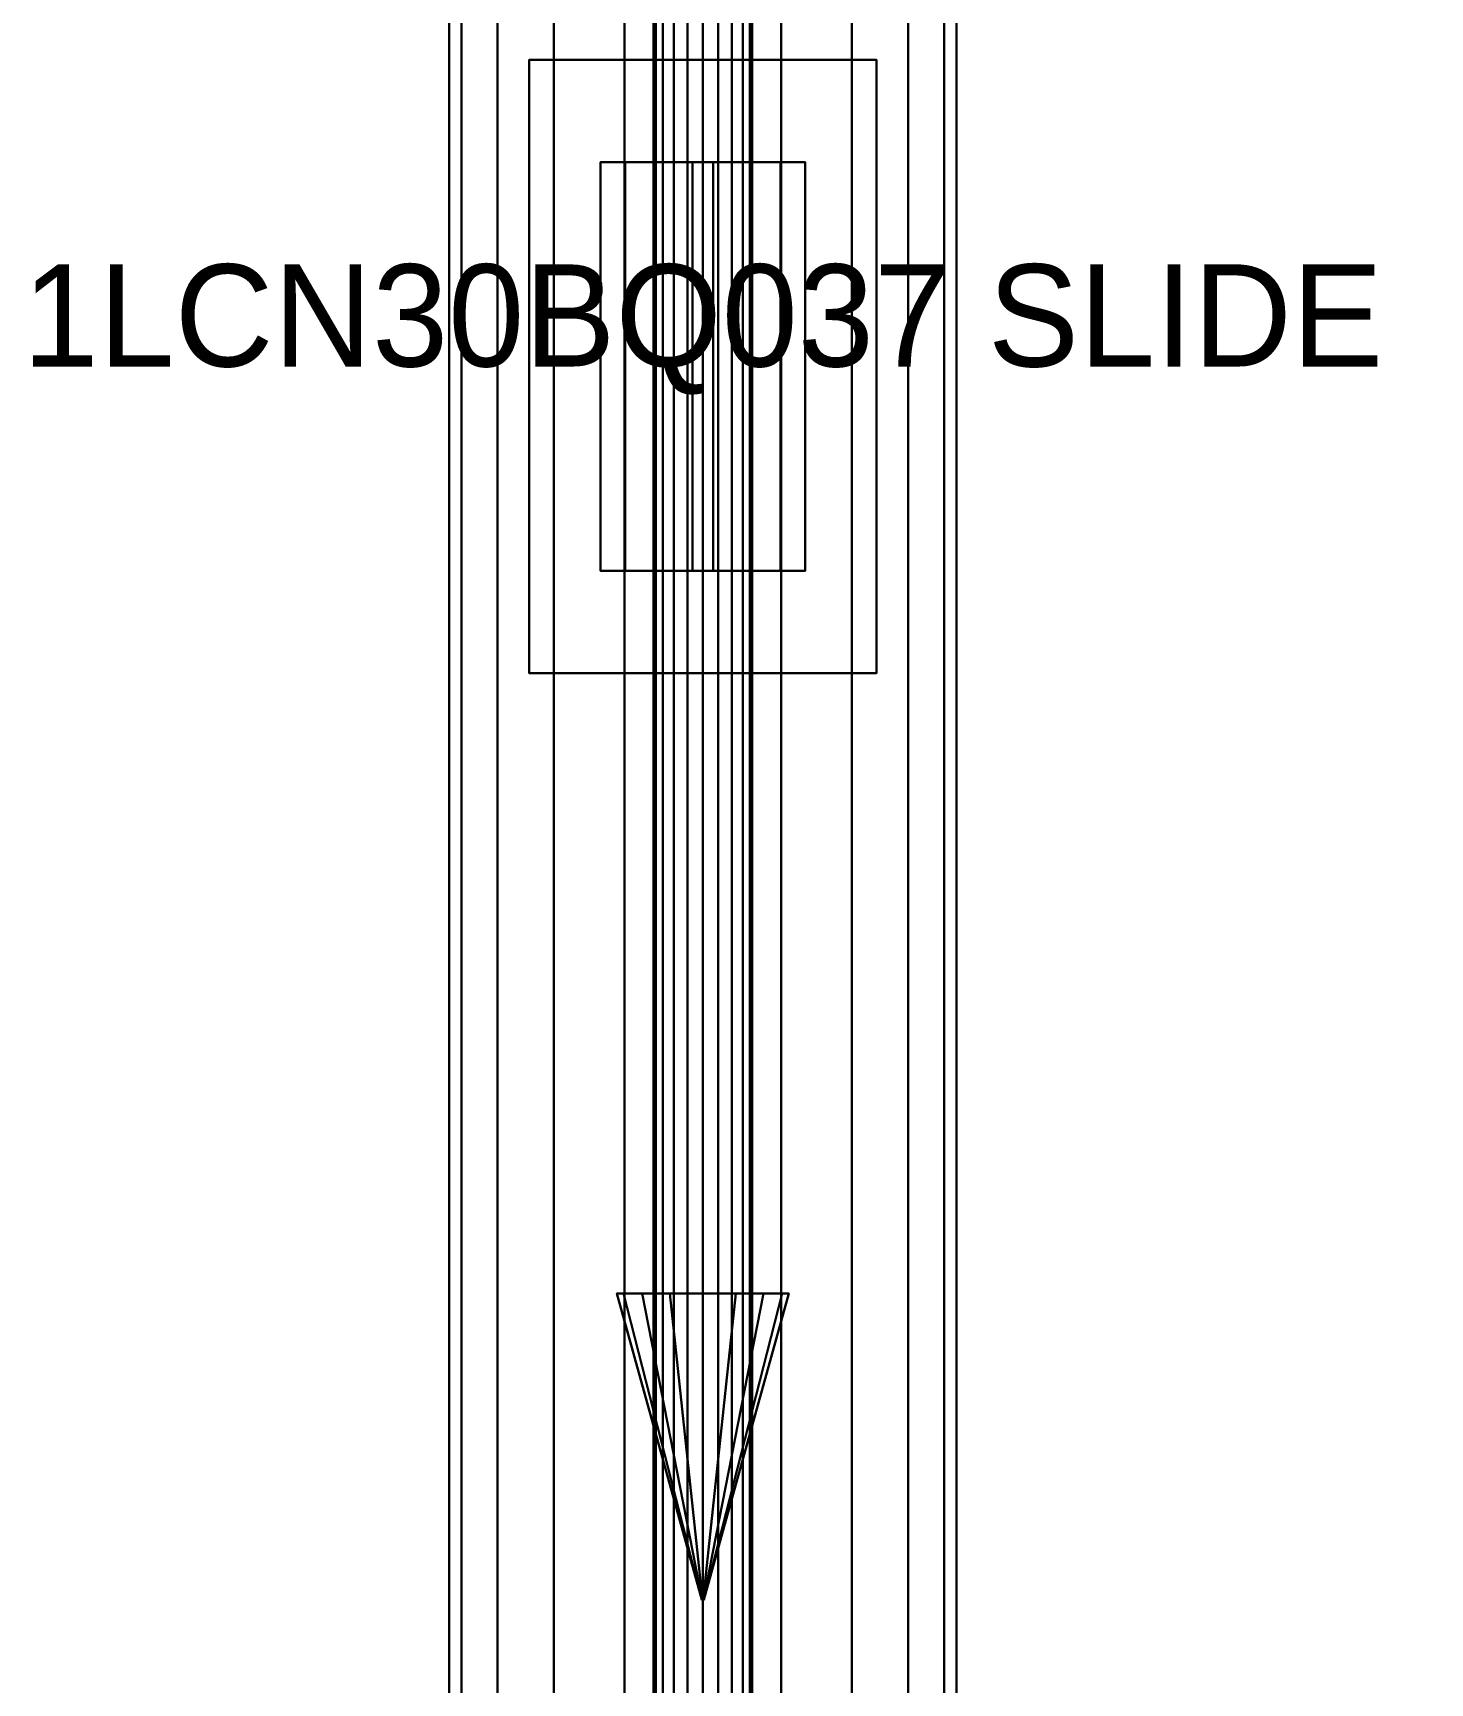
# Model space of a CAD drawing. Extents: x 91537 to 98524, y 82085 to 85415.
# Drawn here: x 93322 to 94006, y 83400 to 84207 of the extents above; entities that cross this region are included whole.
import ezdxf
from ezdxf.enums import TextEntityAlignment as Align

# ---------------------------------------------------------------- set-up
doc = ezdxf.new("R2010")
doc.units = 0
doc.header["$LTSCALE"] = 20
for name, color, linetype in [('CENTERLINE', 7, 'CONTINUOUS'), ('FLOW', 4, 'CONTINUOUS'), ('INSULATION', 254, 'CONTINUOUS'), ('LABELS', 7, 'CONTINUOUS'), ('PIPE-SPOOL1', 5, 'CONTINUOUS'), ('SUPPORTS', 2, 'CONTINUOUS')]:
    doc.layers.add(name, color=color, linetype=linetype)

msp = doc.modelspace()

# ---------------------------------------------------------------- linework, layer by layer
at = {"layer": 'CENTERLINE'}
msp.add_polyline3d([(93650, 82409, 4450), (93650, 84391, 4450), (93651.711, 84417.1052, 4450), (93656.8148, 84442.7638, 4450), (93665.2241, 84467.5367, 4450), (93676.7949, 84491, 4450), (93691.3293, 84512.7523, 4450), (93708.5786, 84532.4214, 4450), (93728.2477, 84549.6707, 4450), (93750, 84564.2051, 4450), (93773.4633, 84575.7759, 4450), (93798.2362, 84584.1852, 4450), (93823.8948, 84589.289, 4450), (93850, 84591, 4450), (97500, 84591, 4450)], dxfattribs=at)
at = {"layer": 'FLOW'}
for points in [[(93611.1971, 83590.6159, 4660.2227), (93608, 83590.6159, 4644.15), (93649.5, 83440.6159, 4644.15), (93649.5381, 83440.6159, 4644.3413)], [(93608, 83590.6159, 4644.15), (93611.1971, 83590.6159, 4628.0773), (93649.5381, 83440.6159, 4643.9587), (93649.5, 83440.6159, 4644.15)], [(93650, 83590.6159, 4644.15), (93608, 83590.6159, 4644.15), (93611.1971, 83590.6159, 4660.2227)], [(93650, 83590.6159, 4644.15), (93611.1971, 83590.6159, 4628.0773), (93608, 83590.6159, 4644.15)], [(93620.3015, 83590.6159, 4673.8485), (93611.1971, 83590.6159, 4660.2227), (93649.5381, 83440.6159, 4644.3413), (93649.6464, 83440.6159, 4644.5036)], [(93611.1971, 83590.6159, 4628.0773), (93620.3015, 83590.6159, 4614.4515), (93649.6464, 83440.6159, 4643.7964), (93649.5381, 83440.6159, 4643.9587)], [(93650, 83590.6159, 4644.15), (93611.1971, 83590.6159, 4660.2227), (93620.3015, 83590.6159, 4673.8485)], [(93650, 83590.6159, 4644.15), (93620.3015, 83590.6159, 4614.4515), (93611.1971, 83590.6159, 4628.0773)], [(93633.9273, 83590.6159, 4682.9529), (93620.3015, 83590.6159, 4673.8485), (93649.6464, 83440.6159, 4644.5036), (93649.8087, 83440.6159, 4644.6119)], [(93620.3015, 83590.6159, 4614.4515), (93633.9273, 83590.6159, 4605.3471), (93649.8087, 83440.6159, 4643.6881), (93649.6464, 83440.6159, 4643.7964)], [(93650, 83590.6159, 4644.15), (93620.3015, 83590.6159, 4673.8485), (93633.9273, 83590.6159, 4682.9529)], [(93650, 83590.6159, 4644.15), (93633.9273, 83590.6159, 4605.3471), (93620.3015, 83590.6159, 4614.4515)], [(93650, 83590.6159, 4686.15), (93633.9273, 83590.6159, 4682.9529), (93649.8087, 83440.6159, 4644.6119), (93650, 83440.6159, 4644.65)], [(93633.9273, 83590.6159, 4605.3471), (93650, 83590.6159, 4602.15), (93650, 83440.6159, 4643.65), (93649.8087, 83440.6159, 4643.6881)], [(93650, 83590.6159, 4644.15), (93633.9273, 83590.6159, 4682.9529), (93650, 83590.6159, 4686.15)], [(93650, 83590.6159, 4644.15), (93650, 83590.6159, 4602.15), (93633.9273, 83590.6159, 4605.3471)], [(93666.0727, 83590.6159, 4682.9529), (93650, 83590.6159, 4686.15), (93650, 83440.6159, 4644.65), (93650.1913, 83440.6159, 4644.6119)], [(93650, 83590.6159, 4602.15), (93666.0727, 83590.6159, 4605.3471), (93650.1913, 83440.6159, 4643.6881), (93650, 83440.6159, 4643.65)], [(93650, 83590.6159, 4644.15), (93688.8029, 83590.6159, 4660.2227), (93692, 83590.6159, 4644.15)], [(93650, 83590.6159, 4644.15), (93679.6985, 83590.6159, 4673.8485), (93688.8029, 83590.6159, 4660.2227)], [(93650, 83590.6159, 4644.15), (93666.0727, 83590.6159, 4682.9529), (93679.6985, 83590.6159, 4673.8485)], [(93650, 83590.6159, 4644.15), (93650, 83590.6159, 4686.15), (93666.0727, 83590.6159, 4682.9529)], [(93650, 83590.6159, 4644.15), (93666.0727, 83590.6159, 4605.3471), (93650, 83590.6159, 4602.15)], [(93650, 83590.6159, 4644.15), (93679.6985, 83590.6159, 4614.4515), (93666.0727, 83590.6159, 4605.3471)], [(93650, 83590.6159, 4644.15), (93688.8029, 83590.6159, 4628.0773), (93679.6985, 83590.6159, 4614.4515)], [(93650, 83590.6159, 4644.15), (93692, 83590.6159, 4644.15), (93688.8029, 83590.6159, 4628.0773)], [(93679.6985, 83590.6159, 4673.8485), (93666.0727, 83590.6159, 4682.9529), (93650.1913, 83440.6159, 4644.6119), (93650.3536, 83440.6159, 4644.5036)], [(93666.0727, 83590.6159, 4605.3471), (93679.6985, 83590.6159, 4614.4515), (93650.3536, 83440.6159, 4643.7964), (93650.1913, 83440.6159, 4643.6881)], [(93688.8029, 83590.6159, 4660.2227), (93679.6985, 83590.6159, 4673.8485), (93650.3536, 83440.6159, 4644.5036), (93650.4619, 83440.6159, 4644.3413)], [(93679.6985, 83590.6159, 4614.4515), (93688.8029, 83590.6159, 4628.0773), (93650.4619, 83440.6159, 4643.9587), (93650.3536, 83440.6159, 4643.7964)], [(93692, 83590.6159, 4644.15), (93688.8029, 83590.6159, 4660.2227), (93650.4619, 83440.6159, 4644.3413), (93650.5, 83440.6159, 4644.15)], [(93688.8029, 83590.6159, 4628.0773), (93692, 83590.6159, 4644.15), (93650.5, 83440.6159, 4644.15), (93650.4619, 83440.6159, 4643.9587)], [(93650, 83440.6159, 4644.15), (93649.5381, 83440.6159, 4644.3413), (93649.5, 83440.6159, 4644.15)], [(93650, 83440.6159, 4644.15), (93649.5, 83440.6159, 4644.15), (93649.5381, 83440.6159, 4643.9587)], [(93650, 83440.6159, 4644.15), (93649.6464, 83440.6159, 4644.5036), (93649.5381, 83440.6159, 4644.3413)], [(93650, 83440.6159, 4644.15), (93649.5381, 83440.6159, 4643.9587), (93649.6464, 83440.6159, 4643.7964)], [(93650, 83440.6159, 4644.15), (93649.8087, 83440.6159, 4644.6119), (93649.6464, 83440.6159, 4644.5036)], [(93650, 83440.6159, 4644.15), (93649.6464, 83440.6159, 4643.7964), (93649.8087, 83440.6159, 4643.6881)], [(93650, 83440.6159, 4644.15), (93650, 83440.6159, 4644.65), (93649.8087, 83440.6159, 4644.6119)], [(93650, 83440.6159, 4644.15), (93649.8087, 83440.6159, 4643.6881), (93650, 83440.6159, 4643.65)], [(93650, 83440.6159, 4644.15), (93650.5, 83440.6159, 4644.15), (93650.4619, 83440.6159, 4644.3413)], [(93650, 83440.6159, 4644.15), (93650.4619, 83440.6159, 4644.3413), (93650.3536, 83440.6159, 4644.5036)], [(93650, 83440.6159, 4644.15), (93650.3536, 83440.6159, 4644.5036), (93650.1913, 83440.6159, 4644.6119)], [(93650, 83440.6159, 4644.15), (93650.1913, 83440.6159, 4644.6119), (93650, 83440.6159, 4644.65)], [(93650, 83440.6159, 4644.15), (93650, 83440.6159, 4643.65), (93650.1913, 83440.6159, 4643.6881)], [(93650, 83440.6159, 4644.15), (93650.1913, 83440.6159, 4643.6881), (93650.3536, 83440.6159, 4643.7964)], [(93650, 83440.6159, 4644.15), (93650.3536, 83440.6159, 4643.7964), (93650.4619, 83440.6159, 4643.9587)], [(93650, 83440.6159, 4644.15), (93650.4619, 83440.6159, 4643.9587), (93650.5, 83440.6159, 4644.15)]]:
    msp.add_3dface(points, dxfattribs=at)
at = {"layer": 'INSULATION'}
for points in [[(93525.9165, 82413.0621, 4450), (93531.9896, 82412.8633, 4488.3645), (93531.9896, 84394.8633, 4488.3645), (93525.9165, 84395.0621, 4450)], [(93531.9896, 82412.8633, 4411.6355), (93525.9165, 82413.0621, 4450), (93525.9165, 84395.0621, 4450), (93531.9896, 84394.8633, 4411.6355)], [(93531.9896, 82412.8633, 4488.3645), (93549.6143, 82412.2863, 4522.9735), (93549.6143, 84394.2863, 4522.9735), (93531.9896, 84394.8633, 4488.3645)], [(93549.6143, 82412.2863, 4377.0265), (93531.9896, 82412.8633, 4411.6355), (93531.9896, 84394.8633, 4411.6355), (93549.6143, 84394.2863, 4377.0265)], [(93549.6143, 82412.2863, 4522.9735), (93577.0655, 82411.3876, 4550.4395), (93577.0655, 84393.3876, 4550.4395), (93549.6143, 84394.2863, 4522.9735)], [(93577.0655, 82411.3876, 4349.5605), (93549.6143, 82412.2863, 4377.0265), (93549.6143, 84394.2863, 4377.0265), (93577.0655, 84393.3876, 4349.5605)], [(93577.0655, 82411.3876, 4550.4395), (93611.6561, 82410.2552, 4568.0737), (93611.6561, 84392.2552, 4568.0737), (93577.0655, 84393.3876, 4550.4395)], [(93611.6561, 82410.2552, 4331.9263), (93577.0655, 82411.3876, 4349.5605), (93577.0655, 84393.3876, 4349.5605), (93611.6561, 84392.2552, 4331.9263)], [(93611.6561, 82410.2552, 4568.0737), (93650, 82409, 4574.15), (93650, 84391, 4574.15), (93611.6561, 84392.2552, 4568.0737)], [(93650, 82409, 4325.85), (93611.6561, 82410.2552, 4331.9263), (93611.6561, 84392.2552, 4331.9263), (93650, 84391, 4325.85)], [(93650, 82409, 4574.15), (93688.3439, 82407.7447, 4568.0737), (93688.3439, 84389.7447, 4568.0737), (93650, 84391, 4574.15)], [(93688.3439, 82407.7447, 4331.9263), (93650, 82409, 4325.85), (93650, 84391, 4325.85), (93688.3439, 84389.7447, 4331.9263)], [(93688.3439, 82407.7447, 4568.0737), (93722.9345, 82406.6124, 4550.4395), (93722.9345, 84388.6124, 4550.4395), (93688.3439, 84389.7447, 4568.0737)], [(93722.9345, 82406.6124, 4349.5605), (93688.3439, 82407.7447, 4331.9263), (93688.3439, 84389.7447, 4331.9263), (93722.9345, 84388.6124, 4349.5605)], [(93722.9345, 82406.6124, 4550.4395), (93750.3857, 82405.7137, 4522.9735), (93750.3857, 84387.7137, 4522.9735), (93722.9345, 84388.6124, 4550.4395)], [(93750.3857, 82405.7137, 4377.0265), (93722.9345, 82406.6124, 4349.5605), (93722.9345, 84388.6124, 4349.5605), (93750.3857, 84387.7137, 4377.0265)], [(93750.3857, 82405.7137, 4522.9735), (93768.0104, 82405.1367, 4488.3645), (93768.0104, 84387.1367, 4488.3645), (93750.3857, 84387.7137, 4522.9735)], [(93768.0104, 82405.1367, 4411.6355), (93750.3857, 82405.7137, 4377.0265), (93750.3857, 84387.7137, 4377.0265), (93768.0104, 84387.1367, 4411.6355)], [(93768.0104, 82405.1367, 4488.3645), (93774.0835, 82404.9379, 4450), (93774.0835, 84386.9379, 4450), (93768.0104, 84387.1367, 4488.3645)], [(93774.0835, 82404.9379, 4450), (93768.0104, 82405.1367, 4411.6355), (93768.0104, 84387.1367, 4411.6355), (93774.0835, 84386.9379, 4450)]]:
    msp.add_3dface(points, dxfattribs=at)
at = {"layer": 'PIPE-SPOOL1'}
for points in [[(93625.8629, 82409.7902, 4450), (93627.0443, 82409.7515, 4457.4628), (93627.0443, 84391.7515, 4457.4628), (93625.8629, 84391.7902, 4450)], [(93627.0443, 82409.7515, 4442.5372), (93625.8629, 82409.7902, 4450), (93625.8629, 84391.7902, 4450), (93627.0443, 84391.7515, 4442.5372)], [(93627.0443, 82409.7515, 4457.4628), (93630.4727, 82409.6393, 4464.195), (93630.4727, 84391.6393, 4464.195), (93627.0443, 84391.7515, 4457.4628)], [(93630.4727, 82409.6393, 4435.805), (93627.0443, 82409.7515, 4442.5372), (93627.0443, 84391.7515, 4442.5372), (93630.4727, 84391.6393, 4435.805)], [(93630.4727, 82409.6393, 4464.195), (93635.8126, 82409.4644, 4469.5378), (93635.8126, 84391.4644, 4469.5378), (93630.4727, 84391.6393, 4464.195)], [(93635.8126, 82409.4644, 4430.4622), (93630.4727, 82409.6393, 4435.805), (93630.4727, 84391.6393, 4435.805), (93635.8126, 84391.4644, 4430.4622)], [(93635.8126, 82409.4644, 4469.5378), (93642.5412, 82409.2442, 4472.968), (93642.5412, 84391.2442, 4472.968), (93635.8126, 84391.4644, 4469.5378)], [(93642.5412, 82409.2442, 4427.032), (93635.8126, 82409.4644, 4430.4622), (93635.8126, 84391.4644, 4430.4622), (93642.5412, 84391.2442, 4427.032)], [(93642.5412, 82409.2442, 4472.968), (93650, 82409, 4474.15), (93650, 84391, 4474.15), (93642.5412, 84391.2442, 4472.968)], [(93650, 82409, 4425.85), (93642.5412, 82409.2442, 4427.032), (93642.5412, 84391.2442, 4427.032), (93650, 84391, 4425.85)], [(93650, 82409, 4474.15), (93657.4588, 82408.7558, 4472.968), (93657.4588, 84390.7558, 4472.968), (93650, 84391, 4474.15)], [(93657.4588, 82408.7558, 4427.032), (93650, 82409, 4425.85), (93650, 84391, 4425.85), (93657.4588, 84390.7558, 4427.032)], [(93657.4588, 82408.7558, 4472.968), (93664.1874, 82408.5356, 4469.5378), (93664.1874, 84390.5356, 4469.5378), (93657.4588, 84390.7558, 4472.968)], [(93664.1874, 82408.5356, 4430.4622), (93657.4588, 82408.7558, 4427.032), (93657.4588, 84390.7558, 4427.032), (93664.1874, 84390.5356, 4430.4622)], [(93664.1874, 82408.5356, 4469.5378), (93669.5273, 82408.3607, 4464.195), (93669.5273, 84390.3607, 4464.195), (93664.1874, 84390.5356, 4469.5378)], [(93669.5273, 82408.3607, 4435.805), (93664.1874, 82408.5356, 4430.4622), (93664.1874, 84390.5356, 4430.4622), (93669.5273, 84390.3607, 4435.805)], [(93669.5273, 82408.3607, 4464.195), (93672.9557, 82408.2485, 4457.4628), (93672.9557, 84390.2485, 4457.4628), (93669.5273, 84390.3607, 4464.195)], [(93672.9557, 82408.2485, 4442.5372), (93669.5273, 82408.3607, 4435.805), (93669.5273, 84390.3607, 4435.805), (93672.9557, 84390.2485, 4442.5372)], [(93672.9557, 82408.2485, 4457.4628), (93674.1371, 82408.2098, 4450), (93674.1371, 84390.2098, 4450), (93672.9557, 84390.2485, 4457.4628)], [(93674.1371, 82408.2098, 4450), (93672.9557, 82408.2485, 4442.5372), (93672.9557, 84390.2485, 4442.5372), (93674.1371, 84390.2098, 4450)]]:
    msp.add_3dface(points, dxfattribs=at)
at = {"layer": 'SUPPORTS'}
for points in [[(93735, 84194, 4256.85), (93565, 84194, 4256.85), (93565, 84194, 4272.85), (93735, 84194, 4272.85)], [(93565, 83894, 4256.85), (93565, 83894, 4272.85), (93565, 84194, 4272.85), (93565, 84194, 4256.85)], [(93735, 83894, 4272.85), (93735, 84194, 4272.85), (93565, 84194, 4272.85), (93565, 83894, 4272.85)], [(93735, 83894, 4256.85), (93565, 83894, 4256.85), (93565, 84194, 4256.85), (93735, 84194, 4256.85)], [(93735, 83894, 4256.85), (93735, 84194, 4256.85), (93735, 84194, 4272.85), (93735, 83894, 4272.85)], [(93700, 84144, 4272.85), (93600, 84144, 4272.85), (93600, 84144, 4282.85), (93700, 84144, 4282.85)], [(93600, 83944, 4272.85), (93600, 83944, 4282.85), (93600, 84144, 4282.85), (93600, 84144, 4272.85)], [(93700, 83944, 4282.85), (93700, 84144, 4282.85), (93600, 84144, 4282.85), (93600, 83944, 4282.85)], [(93700, 83944, 4272.85), (93600, 83944, 4272.85), (93600, 84144, 4272.85), (93700, 84144, 4272.85)], [(93688, 84144, 4417.85), (93612, 84144, 4417.85), (93612, 84144, 4425.85), (93688, 84144, 4425.85)], [(93612, 83944, 4417.85), (93612, 83944, 4425.85), (93612, 84144, 4425.85), (93612, 84144, 4417.85)], [(93688, 83944, 4425.85), (93688, 84144, 4425.85), (93612, 84144, 4425.85), (93612, 83944, 4425.85)], [(93688, 83944, 4417.85), (93612, 83944, 4417.85), (93612, 84144, 4417.85), (93688, 84144, 4417.85)], [(93655, 84144, 4282.85), (93645, 84144, 4282.85), (93645, 84144, 4417.85), (93655, 84144, 4417.85)], [(93645, 83944, 4282.85), (93645, 83944, 4417.85), (93645, 84144, 4417.85), (93645, 84144, 4282.85)], [(93655, 83944, 4417.85), (93655, 84144, 4417.85), (93645, 84144, 4417.85), (93645, 83944, 4417.85)], [(93655, 83944, 4282.85), (93645, 83944, 4282.85), (93645, 84144, 4282.85), (93655, 84144, 4282.85)], [(93655, 83944, 4282.85), (93655, 84144, 4282.85), (93655, 84144, 4417.85), (93655, 83944, 4417.85)], [(93688, 83944, 4417.85), (93688, 84144, 4417.85), (93688, 84144, 4425.85), (93688, 83944, 4425.85)], [(93700, 83944, 4272.85), (93700, 84144, 4272.85), (93700, 84144, 4282.85), (93700, 83944, 4282.85)], [(93700, 83944, 4272.85), (93700, 83944, 4282.85), (93600, 83944, 4282.85), (93600, 83944, 4272.85)], [(93688, 83944, 4417.85), (93688, 83944, 4425.85), (93612, 83944, 4425.85), (93612, 83944, 4417.85)], [(93655, 83944, 4282.85), (93655, 83944, 4417.85), (93645, 83944, 4417.85), (93645, 83944, 4282.85)], [(93735, 83894, 4256.85), (93735, 83894, 4272.85), (93565, 83894, 4272.85), (93565, 83894, 4256.85)]]:
    msp.add_3dface(points, dxfattribs=at)

# ---------------------------------------------------------------- texts
at = {"layer": 'LABELS'}
msp.add_text('1LCN30BQ037 SLIDE', height=50, dxfattribs=at).set_placement((93650, 84044, 4120), align=Align.CENTER)

doc.saveas('drawing.dxf')
